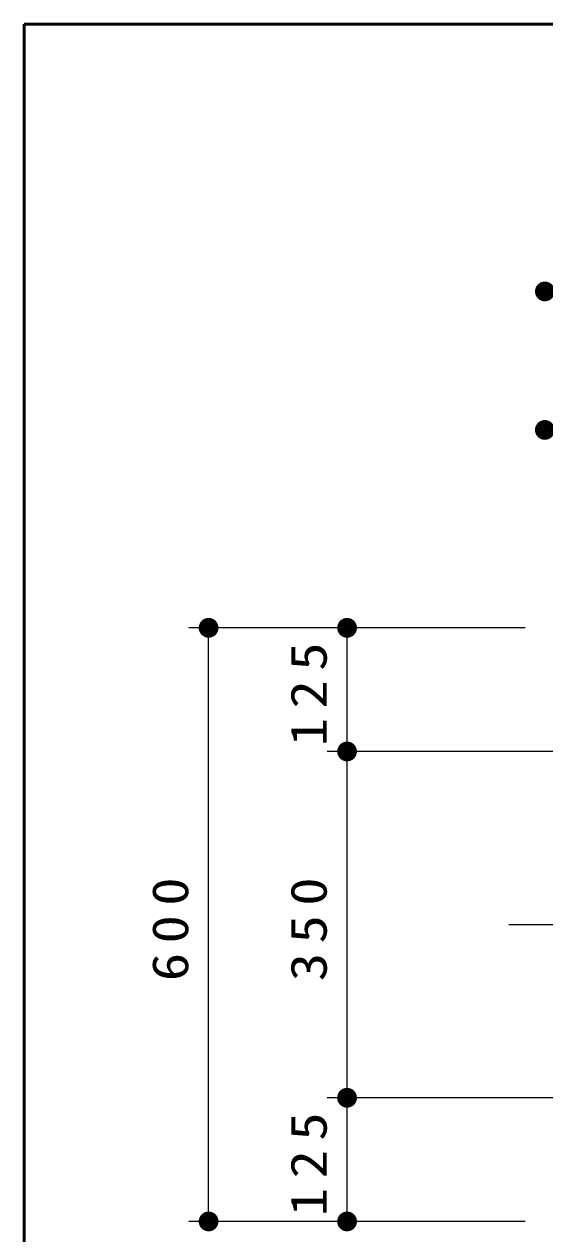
# Model space of a CAD drawing. Units: millimetres on the paper, scale 1:20. Extents: x -385 to 0, y -5 to 267.
# Drawn here: x -385 to -358.7, y 205.9 to 267 of the extents above; entities that cross this region are included whole.
import ezdxf

# ---------------------------------------------------------------- set-up
doc = ezdxf.new("R2010")
doc.units = ezdxf.units.MM
doc.linetypes.add('USER2', pattern=[6, 3, -1, 1, -1])
doc.layers.add('LY_1', color=2, linetype='Continuous', lineweight=13)
doc.layers.add('LY_2', color=7, linetype='Continuous', lineweight=13)
doc.styles.add('ＭＳ ゴシック', font='')
doc.styles.get('ＭＳ ゴシック').set_extended_font_data('MS Gothic')

# ---------------------------------------------------------------- blocks, each defined once
blk = doc.blocks.new('filled_dot')
at = {"color": 0, "linetype": 'Continuous', "lineweight": -2, "const_width": 1.25}
blk.add_lwpolyline([(-0.625, 0, 1), (0.625, 0, 1)], format="xyb", close=True, dxfattribs=at)

msp = doc.modelspace()

# ---------------------------------------------------------------- linework, layer by layer
at = {"layer": 'LY_1', "color": 7}
for p, q in [((-369.676, 236.494), (-376.676, 236.494)), ((-375.676, 206.494), (-375.676, 236.494)), ((-359.676, 236.494), (-369.676, 236.494)), ((-368.676, 230.244), (-368.676, 236.494)), ((-357.676, 230.244), (-369.676, 230.244)), ((-368.676, 212.744), (-368.676, 230.244)), ((-357.676, 212.744), (-369.676, 212.744)), ((-368.676, 206.494), (-368.676, 212.744)), ((-369.676, 206.494), (-376.676, 206.494)), ((-359.676, 206.494), (-369.676, 206.494))]:
    msp.add_line(p, q, dxfattribs=at)
at = {"layer": 'LY_1', "color": 7, "linetype": 'USER2'}
msp.add_line((-360.495, 221.494), (-263.111, 221.494), dxfattribs=at)
at = {"layer": 'LY_2', "lineweight": 50}
for p, q in [((-385, 267), (-385, 0)), ((0, 267), (-385, 267))]:
    msp.add_line(p, q, dxfattribs=at)

# ---------------------------------------------------------------- block references
at = {"layer": 'LY_1', "color": 7, "xscale": 0.4, "yscale": 0.4}
for p in [(-358.676, 253.494), (-358.676, 246.494)]:
    msp.add_blockref('filled_dot', p, dxfattribs=at)
for p, rotation in [((-375.676, 236.494), 270), ((-368.676, 236.494), 270), ((-368.676, 230.244), 270), ((-368.676, 230.244), 90), ((-368.676, 212.744), 90), ((-368.676, 212.744), 270), ((-375.676, 206.494), 90), ((-368.676, 206.494), 90)]:
    msp.add_blockref('filled_dot', p, dxfattribs=dict(at, rotation=rotation))

# ---------------------------------------------------------------- texts
at = {"layer": 'LY_1', "color": 7, "char_height": 1.833, "attachment_point": 8, "rotation": 90, "style": 'ＭＳ ゴシック'}
for s, insert in [('\\T1.33;\\W1.15;125', (-369.676, 233.369)), ('\\T1.33;\\W1.15;600', (-376.676, 221.494)), ('\\T1.33;\\W1.15;350', (-369.676, 221.494)), ('\\T1.33;\\W1.15;125', (-369.676, 209.619))]:
    msp.add_mtext(s, dxfattribs=dict(at, insert=insert))

doc.saveas('drawing.dxf')
